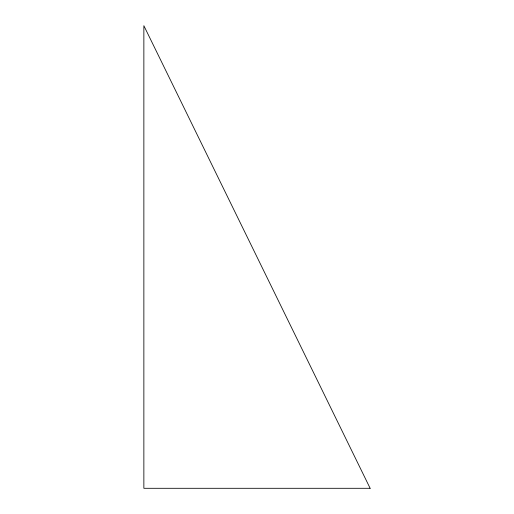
<?xml version="1.0" encoding="UTF-8"?>
<svg xmlns="http://www.w3.org/2000/svg" width="514" height="514" viewBox="0 0 514 514"><rect width="100%" height="100%" fill="white"/><g stroke="black" fill="none" stroke-linecap="round" stroke-linejoin="round"><path stroke-width="0.77" d="M370.138 488.3L143.862 488.3L143.862 25.7L370.138 488.3"/></g></svg>
